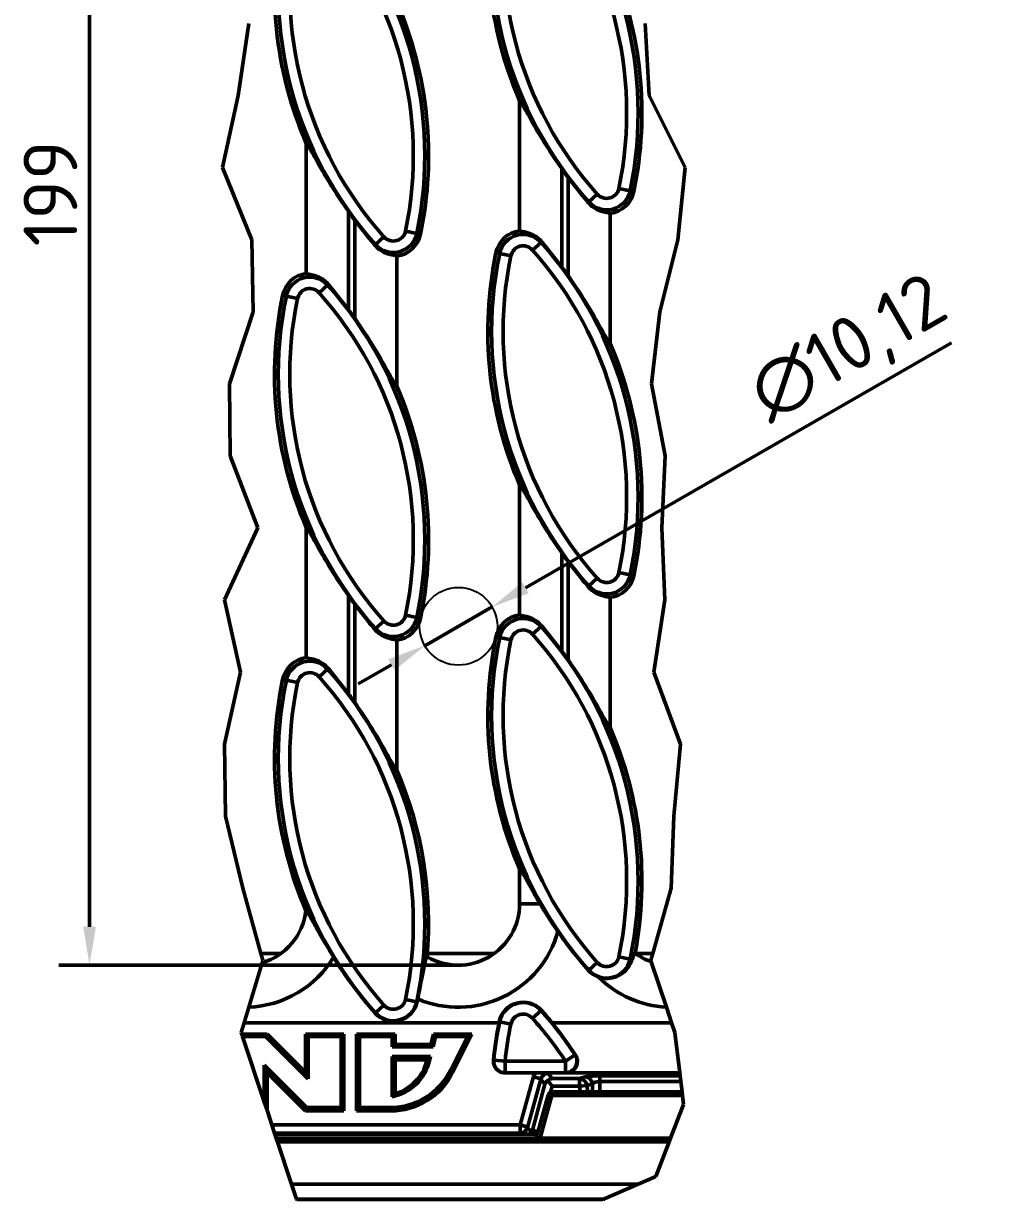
# Model space of a CAD drawing. Header units: millimetres. Extents: x 0 to 2774, y -40 to 1485.
# Drawn here: x 695.2 to 854.1, y 322.9 to 514.2 of the extents above; entities that cross this region are included whole.
import ezdxf

# ---------------------------------------------------------------- set-up
doc = ezdxf.new("R2010")
doc.units = ezdxf.units.MM
doc.header["$LTSCALE"] = 2.5
doc.layers.get('Defpoints').update_dxf_attribs({"lineweight": 50})
for name, color, linetype, lineweight in [('Bemaßung (ISO)', 7, 'Continuous', 50), ('Bruchlinie (ISO)', 7, 'Continuous', 50), ('Sichtbar (ISO)', 7, 'Continuous', 50), ('Sichtbar schmal (ISO)', 7, 'Continuous', 50), ('Skizziergeometrie (ISO)', 7, 'Continuous', 50)]:
    doc.layers.add(name, color=color, linetype=linetype, lineweight=lineweight)
doc.styles.add('TXT 3_5', font='isocpeur.ttf')
doc.dimstyles.new('Anrin Standard (DIN)', dxfattribs={"dimscale": 2.5, "dimtxt": 3.5, "dimasz": 2.5, "dimexe": 2, "dimexo": 0, "dimgap": 0.8, "dimtad": 1, "dimrnd": 1e-08, "dimtxsty": 'TXT 3_5', "dimcen": 0.09, "dimdle": 10, "dimclrd": 256, "dimclre": 256, "dimclrt": 256, "dimadec": 0, "dimazin": 2, "dimtfac": 0.714286, "dimtmove": 0, "dimatfit": 3, "dimfxl": 1, "dimtolj": 1, "dimlwd": -1, "dimlwe": -1, "dimarcsym": 0})

# ---------------------------------------------------------------- blocks, each defined once
blk = doc.blocks.new('*D41')
at = {"layer": 'Bemaßung (ISO)', "transparency": 16777216}
for p, q in [((765.98, 609.77), (700.98, 609.77)), ((705.98, 367.27), (705.98, 603.52)), ((765.98, 361.02), (700.98, 361.02))]:
    blk.add_line(p, q, dxfattribs=at)
for points in [[(704.94, 603.52), (707.02, 603.52), (705.98, 609.77)], [(704.94, 367.27), (707.02, 367.27), (705.98, 361.02)]]:
    blk.add_solid(points, dxfattribs=at)
at = {"layer": 'Defpoints', "color": 0, "transparency": 16777216}
for p in [(705.98, 609.77), (765.98, 609.77), (765.98, 361.02)]:
    blk.add_point(p, dxfattribs=at)
at = {"layer": 'Bemaßung (ISO)', "transparency": 16777216, "insert": (695.23, 477.95), "char_height": 8.75, "attachment_point": 1, "rotation": 90, "style": 'TXT 3_5'}
blk.add_mtext('\\A1;199', dxfattribs=at)
blk = doc.blocks.new('*D42')
at = {"layer": 'Bemaßung (ISO)', "transparency": 16777216}
for p, q in [((776.93, 422.42), (846.29, 462.27)), ((760.54, 413), (771.51, 419.31)), ((755.12, 409.89), (749.7, 406.78))]:
    blk.add_line(p, q, dxfattribs=at)
for points in [[(776.41, 423.32), (777.45, 421.52), (771.51, 419.31)], [(754.6, 410.79), (755.64, 408.99), (760.54, 413)]]:
    blk.add_solid(points, dxfattribs=at)
at = {"layer": 'Defpoints', "color": 0, "transparency": 16777216}
for p in [(771.51, 419.31), (760.54, 413)]:
    blk.add_point(p, dxfattribs=at)
at = {"layer": 'Bemaßung (ISO)', "transparency": 16777216, "insert": (812.15, 457.07), "char_height": 8.75, "attachment_point": 1, "rotation": 29.8812, "style": 'TXT 3_5'}
blk.add_mtext('\\A1;∅10,12', dxfattribs=at)

msp = doc.modelspace()

# ---------------------------------------------------------------- linework, layer by layer
at = {"layer": 'Bruchlinie (ISO)'}
for p, q in [((730.148, 502.506), (731.891, 514.23)), ((796.388, 514.23), (797.082, 502.506)), ((727.615, 490.781), (730.148, 502.506)), ((797.082, 502.506), (802.91, 490.781)), ((732.391, 479.056), (727.615, 490.781)), ((802.91, 490.781), (801.722, 479.056)), ((732.589, 467.332), (732.391, 479.056)), ((801.722, 479.056), (798.775, 467.332)), ((728.744, 455.607), (732.589, 467.332)), ((798.775, 467.332), (797.441, 455.607)), ((728.859, 443.882), (728.744, 455.607)), ((797.441, 455.607), (799.674, 443.882)), ((733.387, 432.158), (728.859, 443.882)), ((799.674, 443.882), (799.142, 432.158)), ((727.963, 420.433), (733.387, 432.158)), ((799.142, 432.158), (799.616, 420.433)), ((730.561, 408.708), (727.963, 420.433)), ((799.616, 420.433), (797.834, 408.708)), ((727.932, 396.984), (730.561, 408.708)), ((797.834, 408.708), (802.154, 396.984)), ((728.092, 385.259), (727.932, 396.984)), ((802.154, 396.984), (801.087, 385.259)), ((730.931, 373.534), (728.092, 385.259)), ((801.087, 385.259), (800.653, 373.534)), ((733.877, 362.912), (730.931, 373.534)), ((800.653, 373.534), (797.644, 362.912)), ((734.182, 361.81), (733.877, 362.912)), ((734.064, 361.417), (734.182, 361.81)), ((797.644, 362.912), (797.332, 361.81)), ((797.332, 361.81), (797.41, 361.574)), ((731.884, 354.181), (734.064, 361.417)), ((797.41, 361.574), (799.858, 354.19)), ((731.118, 351.641), (731.884, 354.181)), ((799.858, 354.19), (800.704, 351.641)), ((730.65, 350.085), (731.118, 351.641)), ((800.704, 351.641), (801.22, 350.085)), ((730.754, 349.771), (730.65, 350.085)), ((730.874, 349.411), (730.754, 349.771)), ((734.415, 338.764), (730.874, 349.411)), ((801.22, 350.085), (802.03, 343.491)), ((802.03, 343.491), (802.091, 343.002)), ((802.091, 343.002), (802.204, 342.081)), ((802.204, 342.081), (802.412, 340.391)), ((734.87, 337.396), (734.415, 338.764)), ((802.482, 339.82), (802.412, 340.391)), ((802.482, 339.82), (802.661, 338.36)), ((735.655, 335.036), (734.87, 337.396)), ((802.661, 338.36), (800.549, 332.89)), ((735.655, 335.036), (736.101, 333.697)), ((736.161, 333.516), (736.101, 333.697)), ((736.369, 332.891), (736.161, 333.516)), ((736.369, 332.891), (736.577, 332.266)), ((738.864, 325.391), (736.577, 332.266)), ((800.308, 332.266), (798.135, 326.636)), ((800.308, 332.266), (800.549, 332.89)), ((739.685, 322.923), (738.864, 325.391)), ((795.281, 325.391), (789.624, 322.923)), ((798.135, 326.636), (795.281, 325.391)), ((739.685, 322.923), (739.695, 322.891)), ((789.55, 322.891), (789.624, 322.923))]:
    msp.add_line(p, q, dxfattribs=at)
at = {"layer": 'Sichtbar (ISO)'}
for p, q in [((775.982, 501.667), (775.982, 480.504)), ((741.259, 494.723), (741.259, 473.559)), ((790.704, 462.17), (790.704, 483.333)), ((755.982, 455.225), (755.982, 476.389)), ((775.982, 439.167), (775.982, 418.004)), ((741.259, 432.223), (741.259, 411.059)), ((790.704, 399.67), (790.704, 420.833)), ((755.982, 392.725), (755.982, 413.889)), ((775.982, 376.667), (775.982, 371.016)), ((731.118, 351.641), (772.623, 351.641)), ((781.243, 351.641), (800.704, 351.641)), ((730.754, 349.771), (734.87, 349.771)), ((730.874, 349.411), (734.682, 349.411)), ((734.87, 349.771), (734.682, 349.411)), ((734.682, 349.411), (741.575, 342.537)), ((734.87, 349.771), (741.12, 343.538)), ((741.12, 343.538), (741.12, 349.771)), ((741.12, 349.771), (747.37, 349.771)), ((741.12, 349.771), (741.575, 349.411)), ((741.575, 349.411), (746.915, 349.411)), ((741.575, 342.537), (741.575, 349.411)), ((747.37, 349.771), (746.915, 349.411)), ((746.915, 349.411), (746.915, 337.853)), ((747.37, 349.771), (747.37, 337.306)), ((749.454, 337.306), (749.454, 349.771)), ((749.454, 349.771), (755.704, 349.771)), ((749.454, 349.771), (749.909, 349.411)), ((749.909, 337.853), (749.909, 349.411)), ((749.909, 349.411), (755.249, 349.411)), ((755.704, 349.771), (755.249, 349.411)), ((755.249, 349.411), (755.249, 347.749)), ((755.704, 349.771), (755.704, 348.109)), ((761.537, 348.109), (761.954, 349.771)), ((761.892, 347.749), (762.309, 349.411)), ((761.954, 349.771), (768.204, 349.771)), ((761.954, 349.771), (762.309, 349.411)), ((762.309, 349.411), (767.468, 349.411)), ((767.468, 349.411), (764.672, 343.835)), ((768.204, 349.771), (765.079, 343.538)), ((768.204, 349.771), (767.468, 349.411)), ((755.704, 348.109), (755.249, 347.749)), ((755.249, 347.749), (761.892, 347.749)), ((755.704, 348.109), (761.537, 348.109)), ((761.537, 348.109), (761.892, 347.749)), ((734.415, 344.727), (734.415, 338.764)), ((741.309, 337.853), (734.415, 344.727)), ((734.87, 343.538), (734.415, 344.727)), ((755.249, 339.607), (755.249, 346.163)), ((755.704, 345.616), (755.249, 346.163)), ((755.249, 346.163), (761.495, 346.163)), ((755.704, 345.616), (755.704, 340.094)), ((760.912, 345.616), (755.704, 345.616)), ((760.869, 345.442), (760.912, 345.616)), ((760.912, 345.616), (761.495, 346.163)), ((761.495, 346.163), (761.31, 345.426)), ((734.87, 343.538), (734.87, 337.396)), ((741.12, 337.306), (734.87, 343.538)), ((741.12, 343.538), (741.575, 342.537)), ((773.596, 343.491), (778.484, 343.491)), ((783.482, 343.491), (802.03, 343.491)), ((780.572, 342.232), (781.281, 341.308)), ((778.693, 332.891), (780.635, 339.932)), ((802.412, 340.391), (781.238, 340.391)), ((741.12, 337.306), (741.309, 337.853)), ((747.37, 337.306), (741.12, 337.306)), ((746.915, 337.853), (741.309, 337.853)), ((747.37, 337.306), (746.915, 337.853)), ((749.454, 337.306), (749.909, 337.853)), ((754.966, 337.306), (749.454, 337.306)), ((754.966, 337.853), (749.909, 337.853)), ((776.21, 333.516), (736.161, 333.516)), ((776.21, 333.516), (777.886, 333.516)), ((778.084, 333.516), (777.886, 333.516)), ((778.865, 333.516), (778.084, 333.516)), ((779.125, 332.891), (736.369, 332.891)), ((800.549, 332.89), (779.326, 332.89)), ((738.864, 325.391), (795.281, 325.391)), ((739.695, 322.891), (789.55, 322.891))]:
    msp.add_line(p, q, dxfattribs=at)
for centre, radius, start, end in [((833.571, 526.627), 62.766, 168.215, 203.43238), ((798.849, 519.683), 62.766, 168.215, 203.43238), ((733.114, 499.71), 62.766, 348.215, 23.43238), ((698.392, 492.765), 62.766, 348.215, 23.43238), ((833.571, 526.627), 62.219, 215.35783, 216.96405), ((790.137, 487.813), 4.516, 277.21491, 348.215), ((798.849, 519.683), 62.219, 215.35783, 216.96405), ((776.549, 476.024), 4.516, 97.21491, 168.215), ((755.414, 480.868), 4.516, 277.21491, 348.215), ((833.571, 464.127), 62.766, 168.215, 203.43238), ((733.114, 437.21), 62.219, 35.35783, 36.96405), ((741.826, 469.079), 4.516, 97.21491, 168.215), ((798.849, 457.183), 62.766, 168.215, 203.43238), ((698.392, 430.265), 62.219, 35.35783, 36.96405), ((733.114, 437.21), 62.766, 348.215, 23.43238), ((698.392, 430.265), 62.766, 348.215, 23.43238), ((833.571, 464.127), 62.219, 215.35783, 216.96405), ((790.137, 425.313), 4.516, 277.21491, 348.215), ((798.849, 457.183), 62.219, 215.35783, 216.96405), ((755.414, 418.368), 4.516, 277.21491, 348.215), ((776.549, 413.524), 4.516, 97.21491, 168.215), ((833.571, 401.627), 62.766, 168.215, 203.43238), ((733.114, 374.71), 62.219, 35.35783, 36.96405), ((741.826, 406.579), 4.516, 97.21491, 168.215), ((798.849, 394.683), 62.766, 168.215, 203.28189), ((698.392, 367.765), 62.219, 35.35783, 36.96405), ((733.114, 374.71), 62.766, 349.21541, 23.43238), ((698.392, 367.765), 62.766, 355.08441, 23.43238), ((731.259, 371.016), 10, 286.28747, 353.44556), ((765.982, 371.016), 10, 239.63825, 0), ((833.571, 401.627), 62.219, 214.36694, 221.785), ((798.849, 394.683), 62.219, 211.32338, 221.785), ((800.704, 371.016), 10, 233.61332, 250.77013), ((790.137, 362.813), 3.969, 221.785, 250.76618), ((755.414, 355.868), 3.969, 221.785, 348.215), ((698.392, 367.765), 62.219, 348.215, 348.64114), ((776.549, 351.024), 3.969, 41.785, 168.215), ((733.114, 312.21), 62.219, 39.32698, 41.785), ((833.571, 339.127), 62.219, 168.215, 168.39735), ((781.238, 339.766), 0.625, 90, 164.57723)]:
    msp.add_arc(centre, radius, start, end, dxfattribs=at)
for centre, major_axis, ratio, start_param, end_param in [((833.571, 339.535), (0, -62.139), 0.9999784, 4.5163222, 4.6156346), ((733.114, 312.617), (0, 61.962), 0.9999784, 5.288386, 5.3936832), ((753.62, 347.343), (7.926, 0), 0.9971943, 4.9193049, 6.0382066), ((753.62, 347.249), (7.471, 0), 0.9971943, 4.994984, 6.0382066), ((754.966, 348.674), (-10.851, 0), 0.9971943, 1.5707963, 2.677945), ((754.966, 348.581), (-11.306, 0), 0.9971943, 1.5707963, 2.677945), ((781.281, 341.308), (0.564, 1.143), 0.8957851, 0.5032405, 1.1548223), ((781.281, 341.308), (1.25, 0.249), 0.8957851, 1.9867703, 2.6383522)]:
    msp.add_ellipse(centre, major_axis=major_axis, ratio=ratio, start_param=start_param, end_param=end_param, dxfattribs=at)
for points, knots in [([(782.828, 490.622), (781.974, 491.826), (781.104, 493.124), (779.324, 495.947), (778.439, 497.474), (777.238, 499.621), (776.73, 500.558), (776.3, 501.278), (776.203, 501.431), (776.059, 501.624), (776.009, 501.67), (775.982, 501.667)], [3.485316, 3.485316, 3.485316, 3.485316, 3.8312275, 3.8312275, 4.2428686, 4.2428686, 4.5039478, 4.5039478, 4.5816976, 4.5816976, 4.6534636, 4.6534636, 4.6534636, 4.6534636]), ([(748.106, 483.678), (747.251, 484.882), (746.381, 486.179), (744.602, 489.003), (743.717, 490.529), (742.515, 492.676), (742.007, 493.614), (741.577, 494.333), (741.481, 494.486), (741.337, 494.679), (741.287, 494.726), (741.259, 494.723)], [3.485316, 3.485316, 3.485316, 3.485316, 3.8312275, 3.8312275, 4.2428686, 4.2428686, 4.5039478, 4.5039478, 4.5816976, 4.5816976, 4.6534636, 4.6534636, 4.6534636, 4.6534636]), ([(787.123, 485.12), (787.068, 485.186), (787.012, 485.253), (786.073, 486.375), (785.154, 487.517), (784.175, 488.794), (784.016, 489.002), (783.857, 489.214)], [0.70958265, 0.70958265, 0.70958265, 0.70958265, 0.73010989, 0.73010989, 1.0546565, 1.0546565, 1.11670002, 1.11670002, 1.11670002, 1.11670002]), ([(790.704, 483.333), (790.643, 483.384), (790.48, 483.421), (789.885, 483.536), (789.388, 483.631), (788.628, 483.955), (788.389, 484.074), (787.91, 484.378), (787.67, 484.564), (787.346, 484.871), (787.232, 484.991), (787.123, 485.12)], [0.04336489, 0.04336489, 0.04336489, 0.04336489, 0.19996601, 0.19996601, 0.39993202, 0.39993202, 0.47560066, 0.47560066, 0.55126929, 0.55126929, 0.59299387, 0.59299387, 0.59299387, 0.59299387]), ([(752.401, 478.176), (752.346, 478.242), (752.29, 478.308), (751.351, 479.431), (750.432, 480.572), (749.453, 481.849), (749.294, 482.058), (749.135, 482.27)], [0.70958265, 0.70958265, 0.70958265, 0.70958265, 0.73010989, 0.73010989, 1.0546565, 1.0546565, 1.11670002, 1.11670002, 1.11670002, 1.11670002]), ([(775.982, 480.504), (776.042, 480.453), (776.206, 480.416), (776.8, 480.3), (777.297, 480.206), (778.057, 479.882), (778.296, 479.763), (778.776, 479.459), (779.016, 479.273), (779.34, 478.965), (779.453, 478.846), (779.562, 478.717)], [0.04336489, 0.04336489, 0.04336489, 0.04336489, 0.19996601, 0.19996601, 0.39993202, 0.39993202, 0.47560066, 0.47560066, 0.55126929, 0.55126929, 0.59299387, 0.59299387, 0.59299387, 0.59299387]), ([(779.562, 478.717), (779.617, 478.65), (779.673, 478.584), (780.612, 477.462), (781.531, 476.32), (782.51, 475.043), (782.669, 474.834), (782.828, 474.623)], [0.70958265, 0.70958265, 0.70958265, 0.70958265, 0.73010989, 0.73010989, 1.0546565, 1.0546565, 1.11670002, 1.11670002, 1.11670002, 1.11670002]), ([(755.982, 476.389), (755.921, 476.44), (755.757, 476.476), (755.163, 476.592), (754.666, 476.687), (753.906, 477.01), (753.667, 477.13), (753.187, 477.434), (752.947, 477.619), (752.623, 477.927), (752.51, 478.046), (752.401, 478.176)], [0.04336489, 0.04336489, 0.04336489, 0.04336489, 0.19996601, 0.19996601, 0.39993202, 0.39993202, 0.47560066, 0.47560066, 0.55126929, 0.55126929, 0.59299387, 0.59299387, 0.59299387, 0.59299387]), ([(741.259, 473.559), (741.32, 473.508), (741.483, 473.472), (742.078, 473.356), (742.575, 473.261), (743.335, 472.938), (743.574, 472.818), (744.053, 472.514), (744.293, 472.328), (744.617, 472.021), (744.731, 471.901), (744.84, 471.772)], [0.04336489, 0.04336489, 0.04336489, 0.04336489, 0.19996601, 0.19996601, 0.39993202, 0.39993202, 0.47560066, 0.47560066, 0.55126929, 0.55126929, 0.59299387, 0.59299387, 0.59299387, 0.59299387]), ([(783.857, 473.215), (784.712, 472.01), (785.582, 470.713), (787.361, 467.889), (788.246, 466.363), (789.448, 464.216), (789.956, 463.279), (790.386, 462.559), (790.482, 462.406), (790.626, 462.213), (790.676, 462.167), (790.704, 462.17)], [3.485316, 3.485316, 3.485316, 3.485316, 3.8312275, 3.8312275, 4.2428686, 4.2428686, 4.5039478, 4.5039478, 4.5816976, 4.5816976, 4.6534636, 4.6534636, 4.6534636, 4.6534636]), ([(744.84, 471.772), (744.895, 471.706), (744.951, 471.64), (745.89, 470.517), (746.809, 469.376), (747.788, 468.098), (747.947, 467.89), (748.106, 467.678)], [0.70958265, 0.70958265, 0.70958265, 0.70958265, 0.73010989, 0.73010989, 1.0546565, 1.0546565, 1.11670002, 1.11670002, 1.11670002, 1.11670002]), ([(749.135, 466.27), (749.99, 465.066), (750.859, 463.769), (752.639, 460.945), (753.524, 459.419), (754.725, 457.272), (755.233, 456.334), (755.663, 455.614), (755.76, 455.461), (755.904, 455.269), (755.954, 455.222), (755.982, 455.225)], [3.485316, 3.485316, 3.485316, 3.485316, 3.8312275, 3.8312275, 4.2428686, 4.2428686, 4.5039478, 4.5039478, 4.5816976, 4.5816976, 4.6534636, 4.6534636, 4.6534636, 4.6534636]), ([(782.828, 428.122), (781.974, 429.326), (781.104, 430.624), (779.324, 433.447), (778.439, 434.974), (777.238, 437.121), (776.73, 438.058), (776.3, 438.778), (776.203, 438.931), (776.059, 439.124), (776.009, 439.17), (775.982, 439.167)], [3.485316, 3.485316, 3.485316, 3.485316, 3.8312275, 3.8312275, 4.2428686, 4.2428686, 4.5039478, 4.5039478, 4.5816976, 4.5816976, 4.6534636, 4.6534636, 4.6534636, 4.6534636]), ([(748.106, 421.178), (747.251, 422.382), (746.381, 423.679), (744.602, 426.503), (743.717, 428.029), (742.515, 430.176), (742.007, 431.114), (741.577, 431.833), (741.481, 431.986), (741.337, 432.179), (741.287, 432.226), (741.259, 432.223)], [3.485316, 3.485316, 3.485316, 3.485316, 3.8312275, 3.8312275, 4.2428686, 4.2428686, 4.5039478, 4.5039478, 4.5816976, 4.5816976, 4.6534636, 4.6534636, 4.6534636, 4.6534636]), ([(787.123, 422.62), (787.068, 422.686), (787.012, 422.753), (786.073, 423.875), (785.154, 425.017), (784.175, 426.294), (784.016, 426.502), (783.857, 426.714)], [0.70958265, 0.70958265, 0.70958265, 0.70958265, 0.73010989, 0.73010989, 1.0546565, 1.0546565, 1.11670002, 1.11670002, 1.11670002, 1.11670002]), ([(790.704, 420.833), (790.643, 420.884), (790.48, 420.921), (789.885, 421.036), (789.388, 421.131), (788.628, 421.455), (788.389, 421.574), (787.91, 421.878), (787.67, 422.064), (787.346, 422.371), (787.232, 422.491), (787.123, 422.62)], [0.04336489, 0.04336489, 0.04336489, 0.04336489, 0.19996601, 0.19996601, 0.39993202, 0.39993202, 0.47560066, 0.47560066, 0.55126929, 0.55126929, 0.59299387, 0.59299387, 0.59299387, 0.59299387]), ([(752.401, 415.676), (752.346, 415.742), (752.29, 415.808), (751.351, 416.931), (750.432, 418.072), (749.453, 419.349), (749.294, 419.558), (749.135, 419.77)], [0.70958265, 0.70958265, 0.70958265, 0.70958265, 0.73010989, 0.73010989, 1.0546565, 1.0546565, 1.11670002, 1.11670002, 1.11670002, 1.11670002]), ([(775.982, 418.004), (776.042, 417.953), (776.206, 417.916), (776.8, 417.8), (777.297, 417.706), (778.057, 417.382), (778.296, 417.263), (778.776, 416.959), (779.016, 416.773), (779.34, 416.465), (779.453, 416.346), (779.562, 416.217)], [0.04336489, 0.04336489, 0.04336489, 0.04336489, 0.19996601, 0.19996601, 0.39993202, 0.39993202, 0.47560066, 0.47560066, 0.55126929, 0.55126929, 0.59299387, 0.59299387, 0.59299387, 0.59299387]), ([(755.982, 413.889), (755.921, 413.94), (755.757, 413.976), (755.163, 414.092), (754.666, 414.187), (753.906, 414.51), (753.667, 414.63), (753.187, 414.934), (752.947, 415.119), (752.623, 415.427), (752.51, 415.546), (752.401, 415.676)], [0.04336489, 0.04336489, 0.04336489, 0.04336489, 0.19996601, 0.19996601, 0.39993202, 0.39993202, 0.47560066, 0.47560066, 0.55126929, 0.55126929, 0.59299387, 0.59299387, 0.59299387, 0.59299387]), ([(779.562, 416.217), (779.617, 416.15), (779.673, 416.084), (780.612, 414.962), (781.531, 413.82), (782.51, 412.543), (782.669, 412.334), (782.828, 412.123)], [0.70958265, 0.70958265, 0.70958265, 0.70958265, 0.73010989, 0.73010989, 1.0546565, 1.0546565, 1.11670002, 1.11670002, 1.11670002, 1.11670002]), ([(741.259, 411.059), (741.32, 411.008), (741.483, 410.972), (742.078, 410.856), (742.575, 410.761), (743.335, 410.438), (743.574, 410.318), (744.053, 410.014), (744.293, 409.828), (744.617, 409.521), (744.731, 409.401), (744.84, 409.272)], [0.04336489, 0.04336489, 0.04336489, 0.04336489, 0.19996601, 0.19996601, 0.39993202, 0.39993202, 0.47560066, 0.47560066, 0.55126929, 0.55126929, 0.59299387, 0.59299387, 0.59299387, 0.59299387]), ([(783.857, 410.715), (784.712, 409.51), (785.582, 408.213), (787.361, 405.389), (788.246, 403.863), (789.448, 401.716), (789.956, 400.779), (790.386, 400.059), (790.482, 399.906), (790.626, 399.713), (790.676, 399.667), (790.704, 399.67)], [3.485316, 3.485316, 3.485316, 3.485316, 3.8312275, 3.8312275, 4.2428686, 4.2428686, 4.5039478, 4.5039478, 4.5816976, 4.5816976, 4.6534636, 4.6534636, 4.6534636, 4.6534636]), ([(744.84, 409.272), (744.895, 409.206), (744.951, 409.14), (745.89, 408.017), (746.809, 406.876), (747.788, 405.598), (747.947, 405.39), (748.106, 405.178)], [0.70958265, 0.70958265, 0.70958265, 0.70958265, 0.73010989, 0.73010989, 1.0546565, 1.0546565, 1.11670002, 1.11670002, 1.11670002, 1.11670002]), ([(749.135, 403.77), (749.99, 402.566), (750.859, 401.269), (752.639, 398.445), (753.524, 396.919), (754.725, 394.772), (755.233, 393.834), (755.663, 393.114), (755.76, 392.961), (755.904, 392.769), (755.954, 392.722), (755.982, 392.725)], [3.485316, 3.485316, 3.485316, 3.485316, 3.8312275, 3.8312275, 4.2428686, 4.2428686, 4.5039478, 4.5039478, 4.5816976, 4.5816976, 4.6534636, 4.6534636, 4.6534636, 4.6534636]), ([(779.306, 371.016), (779.153, 371.27), (779.002, 371.524), (778.184, 372.918), (777.571, 374.025), (776.817, 375.383), (776.565, 375.837), (776.268, 376.328), (776.182, 376.461), (776.054, 376.628), (776.008, 376.67), (775.982, 376.667)], [1.25122174, 1.25122174, 1.25122174, 1.25122174, 1.32007666, 1.32007666, 1.63136927, 1.63136927, 1.78495243, 1.78495243, 1.86174401, 1.86174401, 1.93251551, 1.93251551, 1.93251551, 1.93251551]), ([(745.698, 362.337), (745.217, 363.127), (744.746, 363.918), (743.851, 365.449), (743.425, 366.192), (742.587, 367.668), (742.202, 368.354), (741.716, 369.186), (741.544, 369.469), (741.311, 369.797), (741.236, 369.877), (741.194, 369.874)], [-0.84942573, -0.84942573, -0.84942573, -0.84942573, -0.65876792, -0.65876792, -0.46793444, -0.46793444, -0.24658593, -0.24658593, -0.10846211, -0.10846211, 0, 0, 0, 0]), ([(760.927, 362.387), (760.855, 362.346), (760.772, 362.157), (760.584, 361.505), (760.482, 361.051), (760.233, 359.841), (760.082, 359.05), (759.753, 357.337), (759.576, 356.427), (759.392, 355.511)], [-0.83106187, -0.83106187, -0.83106187, -0.83106187, -0.64143493, -0.64143493, -0.45191856, -0.45191856, -0.22425246, -0.22425246, 0, 0, 0, 0]), ([(794.286, 361.947), (794.186, 361.658), (794.048, 361.333), (793.636, 360.641), (793.359, 360.28), (792.659, 359.645), (792.265, 359.381), (791.357, 358.988), (790.862, 358.869), (789.836, 358.821), (789.319, 358.895), (788.829, 359.066)], [-0.63329191, -0.63329191, -0.63329191, -0.63329191, -0.50508909, -0.50508909, -0.37047539, -0.37047539, -0.24771256, -0.24771256, -0.12447132, -0.12447132, 0, 0, 0, 0]), ([(794.771, 362.965), (794.706, 362.937), (794.62, 362.799), (794.447, 362.396), (794.37, 362.19), (794.286, 361.947)], [-0.55428354, -0.55428354, -0.55428354, -0.55428354, -0.39044752, -0.39044752, -0.28104472, -0.28104472, -0.28104472, -0.28104472]), ([(783.482, 343.491), (783.67, 343.491), (783.858, 343.518), (784.217, 343.627), (784.388, 343.707), (784.747, 343.946), (784.922, 344.119), (785.194, 344.519), (785.289, 344.743), (785.388, 345.214), (785.391, 345.457), (785.302, 345.933), (785.211, 346.162), (785.078, 346.366)], [-0.32321863, -0.32321863, -0.32321863, -0.32321863, -0.27807261, -0.27807261, -0.23300839, -0.23300839, -0.17451533, -0.17451533, -0.11656775, -0.11656775, -0.05858521, -0.05858521, 0, 0, 0, 0]), ([(771.724, 345.538), (771.709, 345.384), (771.713, 345.229), (771.76, 344.924), (771.802, 344.775), (771.958, 344.408), (772.096, 344.205), (772.445, 343.862), (772.651, 343.725), (773.106, 343.539), (773.35, 343.491), (773.596, 343.491)], [-0.25100337, -0.25100337, -0.25100337, -0.25100337, -0.21381661, -0.21381661, -0.17663141, -0.17663141, -0.11802188, -0.11802188, -0.05911247, -0.05911247, 0, 0, 0, 0]), ([(778.484, 343.491), (778.684, 343.491), (778.908, 343.488), (779.456, 343.47), (779.721, 343.455), (780.189, 343.423), (780.415, 343.403), (780.64, 343.384), (780.642, 343.383), (780.644, 343.383)], [0, 0, 0, 0, 0.04816986, 0.04816986, 0.10900106, 0.10900106, 0.17738465, 0.17738465, 0.177978, 0.177978, 0.177978, 0.177978])]:
    msp.add_open_spline(points, degree=3, knots=knots, dxfattribs=at)
for points, degree in [([(782.213, 366.505), (781.098, 368.135), (780.1, 369.693), (779.306, 371.016)], 3), ([(755.704, 340.094), (755.485, 339.849), (755.249, 339.607)], 2), ([(779.326, 332.89), (779.26, 332.89), (779.191, 332.891), (779.125, 332.891)], 3)]:
    msp.add_open_spline(points, degree=degree, dxfattribs=at)
at = {"layer": 'Sichtbar schmal (ISO)'}
for p, q in [((782.828, 474.623), (782.828, 490.622)), ((783.857, 489.214), (783.857, 473.215)), ((788.622, 486.459), (787.229, 485.214)), ((792.126, 487.398), (793.954, 487.016)), ((793.954, 487.016), (794.557, 486.891)), ((787.229, 485.214), (787.123, 485.12)), ((748.106, 467.678), (748.106, 483.678)), ((749.135, 482.27), (749.135, 466.27)), ((757.403, 480.453), (759.232, 480.072)), ((753.899, 479.514), (752.507, 478.27)), ((759.232, 480.072), (759.835, 479.946)), ((779.456, 478.622), (778.064, 477.378)), ((779.456, 478.622), (779.562, 478.717)), ((752.507, 478.27), (752.401, 478.176)), ((772.731, 476.82), (772.128, 476.946)), ((772.731, 476.82), (774.56, 476.439)), ((744.734, 471.678), (743.341, 470.433)), ((744.734, 471.678), (744.84, 471.772)), ((738.009, 469.876), (737.406, 470.002)), ((738.009, 469.876), (739.837, 469.494)), ((782.828, 412.123), (782.828, 428.122)), ((783.857, 426.714), (783.857, 410.715)), ((792.126, 424.898), (793.954, 424.516)), ((788.622, 423.959), (787.229, 422.714)), ((793.954, 424.516), (794.557, 424.391)), ((748.106, 405.178), (748.106, 421.178)), ((787.229, 422.714), (787.123, 422.62)), ((749.135, 419.77), (749.135, 403.77)), ((757.403, 417.953), (759.232, 417.572)), ((759.232, 417.572), (759.835, 417.446)), ((752.507, 415.77), (752.401, 415.676)), ((753.899, 417.014), (752.507, 415.77)), ((779.456, 416.122), (778.064, 414.878)), ((779.456, 416.122), (779.562, 416.217)), ((772.731, 414.32), (772.128, 414.446)), ((772.731, 414.32), (774.56, 413.939)), ((744.734, 409.178), (743.341, 407.933)), ((744.734, 409.178), (744.84, 409.272)), ((738.009, 407.376), (737.406, 407.502)), ((738.009, 407.376), (739.837, 406.994)), ((775.982, 371.016), (779.306, 371.016)), ((737.119, 362.912), (733.877, 362.912)), ((771.841, 362.912), (760.97, 362.912)), ((792.126, 362.398), (793.954, 362.016)), ((793.954, 362.016), (794.286, 361.947)), ((797.644, 362.912), (794.844, 362.912)), ((787.229, 360.214), (787.177, 360.168)), ((788.622, 361.459), (787.229, 360.214)), ((753.899, 354.514), (752.507, 353.27)), ((757.403, 355.453), (759.232, 355.072)), ((759.232, 355.072), (759.299, 355.058)), ((752.507, 353.27), (752.455, 353.224)), ((779.456, 353.622), (778.064, 352.378)), ((779.456, 353.622), (779.508, 353.668)), ((772.731, 351.82), (772.664, 351.834)), ((772.731, 351.82), (774.56, 351.439)), ((783.454, 345.374), (785.013, 346.402)), ((760.869, 345.442), (761.31, 345.426)), ((771.756, 345.568), (773.613, 345.374)), ((773.613, 345.374), (773.613, 343.506)), ((773.613, 345.374), (783.454, 345.374)), ((783.454, 343.506), (783.454, 345.374)), ((765.079, 343.538), (764.672, 343.835)), ((773.613, 343.506), (783.454, 343.506)), ((778.229, 342.888), (776.071, 335.036)), ((781.281, 342.553), (780.644, 343.383)), ((785.744, 342.553), (781.281, 342.553)), ((786.613, 342.835), (785.744, 342.553)), ((785.744, 342.553), (785.744, 341.308)), ((802.091, 343.002), (789.006, 343.002)), ((789.006, 343.002), (789.006, 342.081)), ((777.274, 334.62), (779.432, 342.472)), ((780.078, 341.63), (778.079, 334.171)), ((779.432, 342.472), (780.078, 341.63)), ((781.025, 340.353), (781.281, 341.308)), ((781.281, 341.308), (785.744, 341.308)), ((785.744, 341.308), (786.945, 341.413)), ((785.744, 341.308), (785.825, 340.391)), ((786.945, 341.413), (787.814, 341.695)), ((787.034, 340.391), (786.945, 341.413)), ((787.814, 341.695), (787.831, 340.391)), ((789.006, 342.081), (802.204, 342.081)), ((789.028, 340.391), (789.006, 342.081)), ((779.326, 332.89), (781.238, 339.82)), ((781.238, 340.391), (781.238, 339.82)), ((781.238, 339.82), (802.482, 339.82)), ((754.966, 337.306), (754.966, 337.853)), ((776.071, 335.036), (735.655, 335.036)), ((776.071, 333.697), (776.071, 335.036)), ((776.071, 333.697), (736.101, 333.697)), ((776.071, 333.697), (776.21, 333.516)), ((777.963, 333.722), (777.274, 334.62)), ((778.079, 334.171), (778.979, 333.93)), ((736.577, 332.266), (800.308, 332.266)), ((789.624, 322.923), (739.685, 322.923))]:
    msp.add_line(p, q, dxfattribs=at)
for centre, radius, start, end in [((733.114, 499.71), 60.282, 348.215, 41.785), ((733.114, 499.71), 62.15, 348.215, 41.785), ((833.571, 526.627), 62.15, 168.215, 221.785), ((833.571, 526.627), 60.282, 168.215, 221.785), ((698.392, 492.765), 62.15, 348.215, 41.785), ((798.849, 519.683), 62.15, 168.215, 221.785), ((798.849, 519.683), 60.282, 168.215, 221.785), ((698.392, 492.765), 60.282, 348.215, 41.785), ((790.137, 487.813), 3.9, 221.785, 348.215), ((790.137, 487.813), 2.032, 221.785, 348.215), ((755.414, 480.868), 2.032, 221.785, 348.215), ((755.414, 480.868), 3.9, 221.785, 348.215), ((776.549, 476.024), 3.9, 41.785, 168.215), ((733.114, 437.21), 62.15, 348.215, 41.785), ((833.571, 464.127), 62.15, 168.215, 221.785), ((833.571, 464.127), 60.282, 168.215, 221.785), ((776.549, 476.024), 2.032, 41.785, 168.215), ((733.114, 437.21), 60.282, 348.215, 41.785), ((741.826, 469.079), 3.9, 41.785, 168.215), ((741.826, 469.079), 2.032, 41.785, 168.215), ((698.392, 430.265), 62.15, 348.215, 41.785), ((798.849, 457.183), 62.15, 168.215, 221.785), ((798.849, 457.183), 60.282, 168.215, 221.785), ((698.392, 430.265), 60.282, 348.215, 41.785), ((790.137, 425.313), 2.032, 221.785, 348.215), ((790.137, 425.313), 3.9, 221.785, 348.215), ((755.414, 418.368), 3.9, 221.785, 348.215), ((755.414, 418.368), 2.032, 221.785, 348.215), ((776.549, 413.524), 3.9, 41.785, 168.215), ((776.549, 413.524), 2.032, 41.785, 168.215), ((733.114, 374.71), 62.15, 348.215, 41.785), ((833.571, 401.627), 62.15, 168.215, 221.785), ((833.571, 401.627), 60.282, 168.215, 221.785), ((733.114, 374.71), 60.282, 348.215, 41.785), ((741.826, 406.579), 3.9, 41.785, 168.215), ((741.826, 406.579), 2.032, 41.785, 168.215), ((698.392, 367.765), 60.282, 348.215, 41.785), ((698.392, 367.765), 62.15, 348.215, 41.785), ((798.849, 394.683), 62.15, 168.215, 221.785), ((798.849, 394.683), 60.282, 168.215, 221.785), ((765.982, 371.016), 16.847, 246.97504, 344.47003), ((731.259, 371.016), 16.847, 272.12363, 328.99217), ((790.137, 362.813), 3.9, 221.785, 348.215), ((790.137, 362.813), 2.032, 221.785, 348.215), ((800.704, 371.016), 16.847, 225.18149, 267.1238), ((755.414, 355.868), 3.9, 221.785, 348.215), ((755.414, 355.868), 2.032, 221.785, 348.215), ((776.549, 351.024), 3.9, 41.785, 168.215), ((776.549, 351.024), 2.032, 41.785, 168.215), ((733.114, 312.21), 60.282, 33.37774, 41.785), ((733.114, 312.21), 62.15, 33.37774, 41.785), ((833.571, 339.127), 62.15, 168.215, 174.0515), ((833.571, 339.127), 60.282, 168.215, 174.0515)]:
    msp.add_arc(centre, radius, start, end, dxfattribs=at)
for centre, major_axis, ratio, start_param, end_param in [((783.454, 345.374), (0.889, 1.651), 0.9834069, 3.6427333, 5.7820446), ((773.613, 345.374), (-1.255, 1.393), 0.9915686, 0.7377003, 2.4038923), ((780.646, 342.229), (-2.497, 0.206), 0.9949797, 5.8350297, 6.0981343), ((778.229, 342.795), (1.205, -0.331), 0.0721967, 0.0874954, 1.5906297), ((780.646, 342.135), (-1.177, 0.451), 0.9888886, 5.0761179, 6.3792815), ((785.744, 341.308), (-0.386, 1.189), 0.9621143, 4.4941073, 5.9578083), ((789.018, 342.77), (-2.5, 0.001), 0.0927396, 4.7170748, 6.0052741), ((786.613, 341.59), (-0.386, 1.189), 0.9621143, 4.4941073, 5.9578083), ((789.018, 341.525), (1.25, -0.026), 0.4439064, 1.589181, 2.8773802), ((781.238, 339.766), (-0.602, 0.166), 0.0840398, 4.7355692, 6.2831853), ((776.071, 334.942), (1.205, -0.331), 0.0721967, 0.0874954, 1.5906297), ((776.071, 334.942), (-0.992, -0.761), 0.9939744, 0.9192145, 2.2223781), ((776.76, 334.045), (0.992, 0.761), 0.9939744, 5.1869422, 5.3639708), ((778.306, 334.171), (-0.675, -2.499), 0.0844639, 4.7351915, 4.9155578)]:
    msp.add_ellipse(centre, major_axis=major_axis, ratio=ratio, start_param=start_param, end_param=end_param, dxfattribs=at)
for points in [[(785.078, 346.366), (785.057, 346.378), (785.035, 346.39), (785.013, 346.402)], [(771.756, 345.568), (771.745, 345.558), (771.734, 345.548), (771.724, 345.538)], [(773.596, 343.491), (773.602, 343.496), (773.608, 343.501), (773.613, 343.506)], [(783.454, 343.506), (783.463, 343.501), (783.473, 343.496), (783.482, 343.491)]]:
    msp.add_open_spline(points, degree=3, dxfattribs=at)
msp.add_open_spline([(778.084, 333.516), (778.04, 333.562), (778.007, 333.603), (777.972, 333.67), (777.964, 333.697), (777.963, 333.722)], degree=3, knots=[-0.090294427, -0.090294427, -0.090294427, -0.090294427, -0.038466512, -0.038466512, 0, 0, 0, 0], dxfattribs=at)
at = {"layer": 'Skizziergeometrie (ISO)', "linetype": 'Continuous', "lineweight": 25}
msp.add_circle((766.026, 416.154), 6.324, dxfattribs=at)

# ---------------------------------------------------------------- dimensions: what is measured, and where the dimension line sits
at = {"layer": 'Bemaßung (ISO)'}
dim = msp.add_linear_dim(base=(705.982, 609.766), p1=(765.982, 361.016), p2=(765.982, 609.766), angle=90, dimstyle='Anrin Standard (DIN)', override={"dimgap": 0.8, "dimdec": 2, "dimlfac": 0.8, "dimtol": 0, "dimlim": 0, "dimtp": 0, "dimtm": 0, "dimtdec": 2, "dimtofl": 0, "dimatfit": 1}, dxfattribs=at)
dim.commit()
dim.dimension.update_dxf_attribs({"geometry": '*D41', "text_midpoint": (705.982, 485.391), "dimtype": 160})
dim = msp.add_diameter_dim_2p(p1=(760.542, 413.004), p2=(771.509, 419.305), dimstyle='Anrin Standard (DIN)', override={"dimgap": 0.8, "dimdec": 2, "dimlfac": 0.8, "dimtol": 0, "dimlim": 0, "dimtp": 0, "dimtm": 0, "dimtdec": 2, "dimatfit": 2}, dxfattribs=at)
dim.commit()
dim.dimension.update_dxf_attribs({"geometry": '*D42', "text_midpoint": (831.465, 453.755), "dimtype": 163})

doc.saveas('drawing.dxf')
